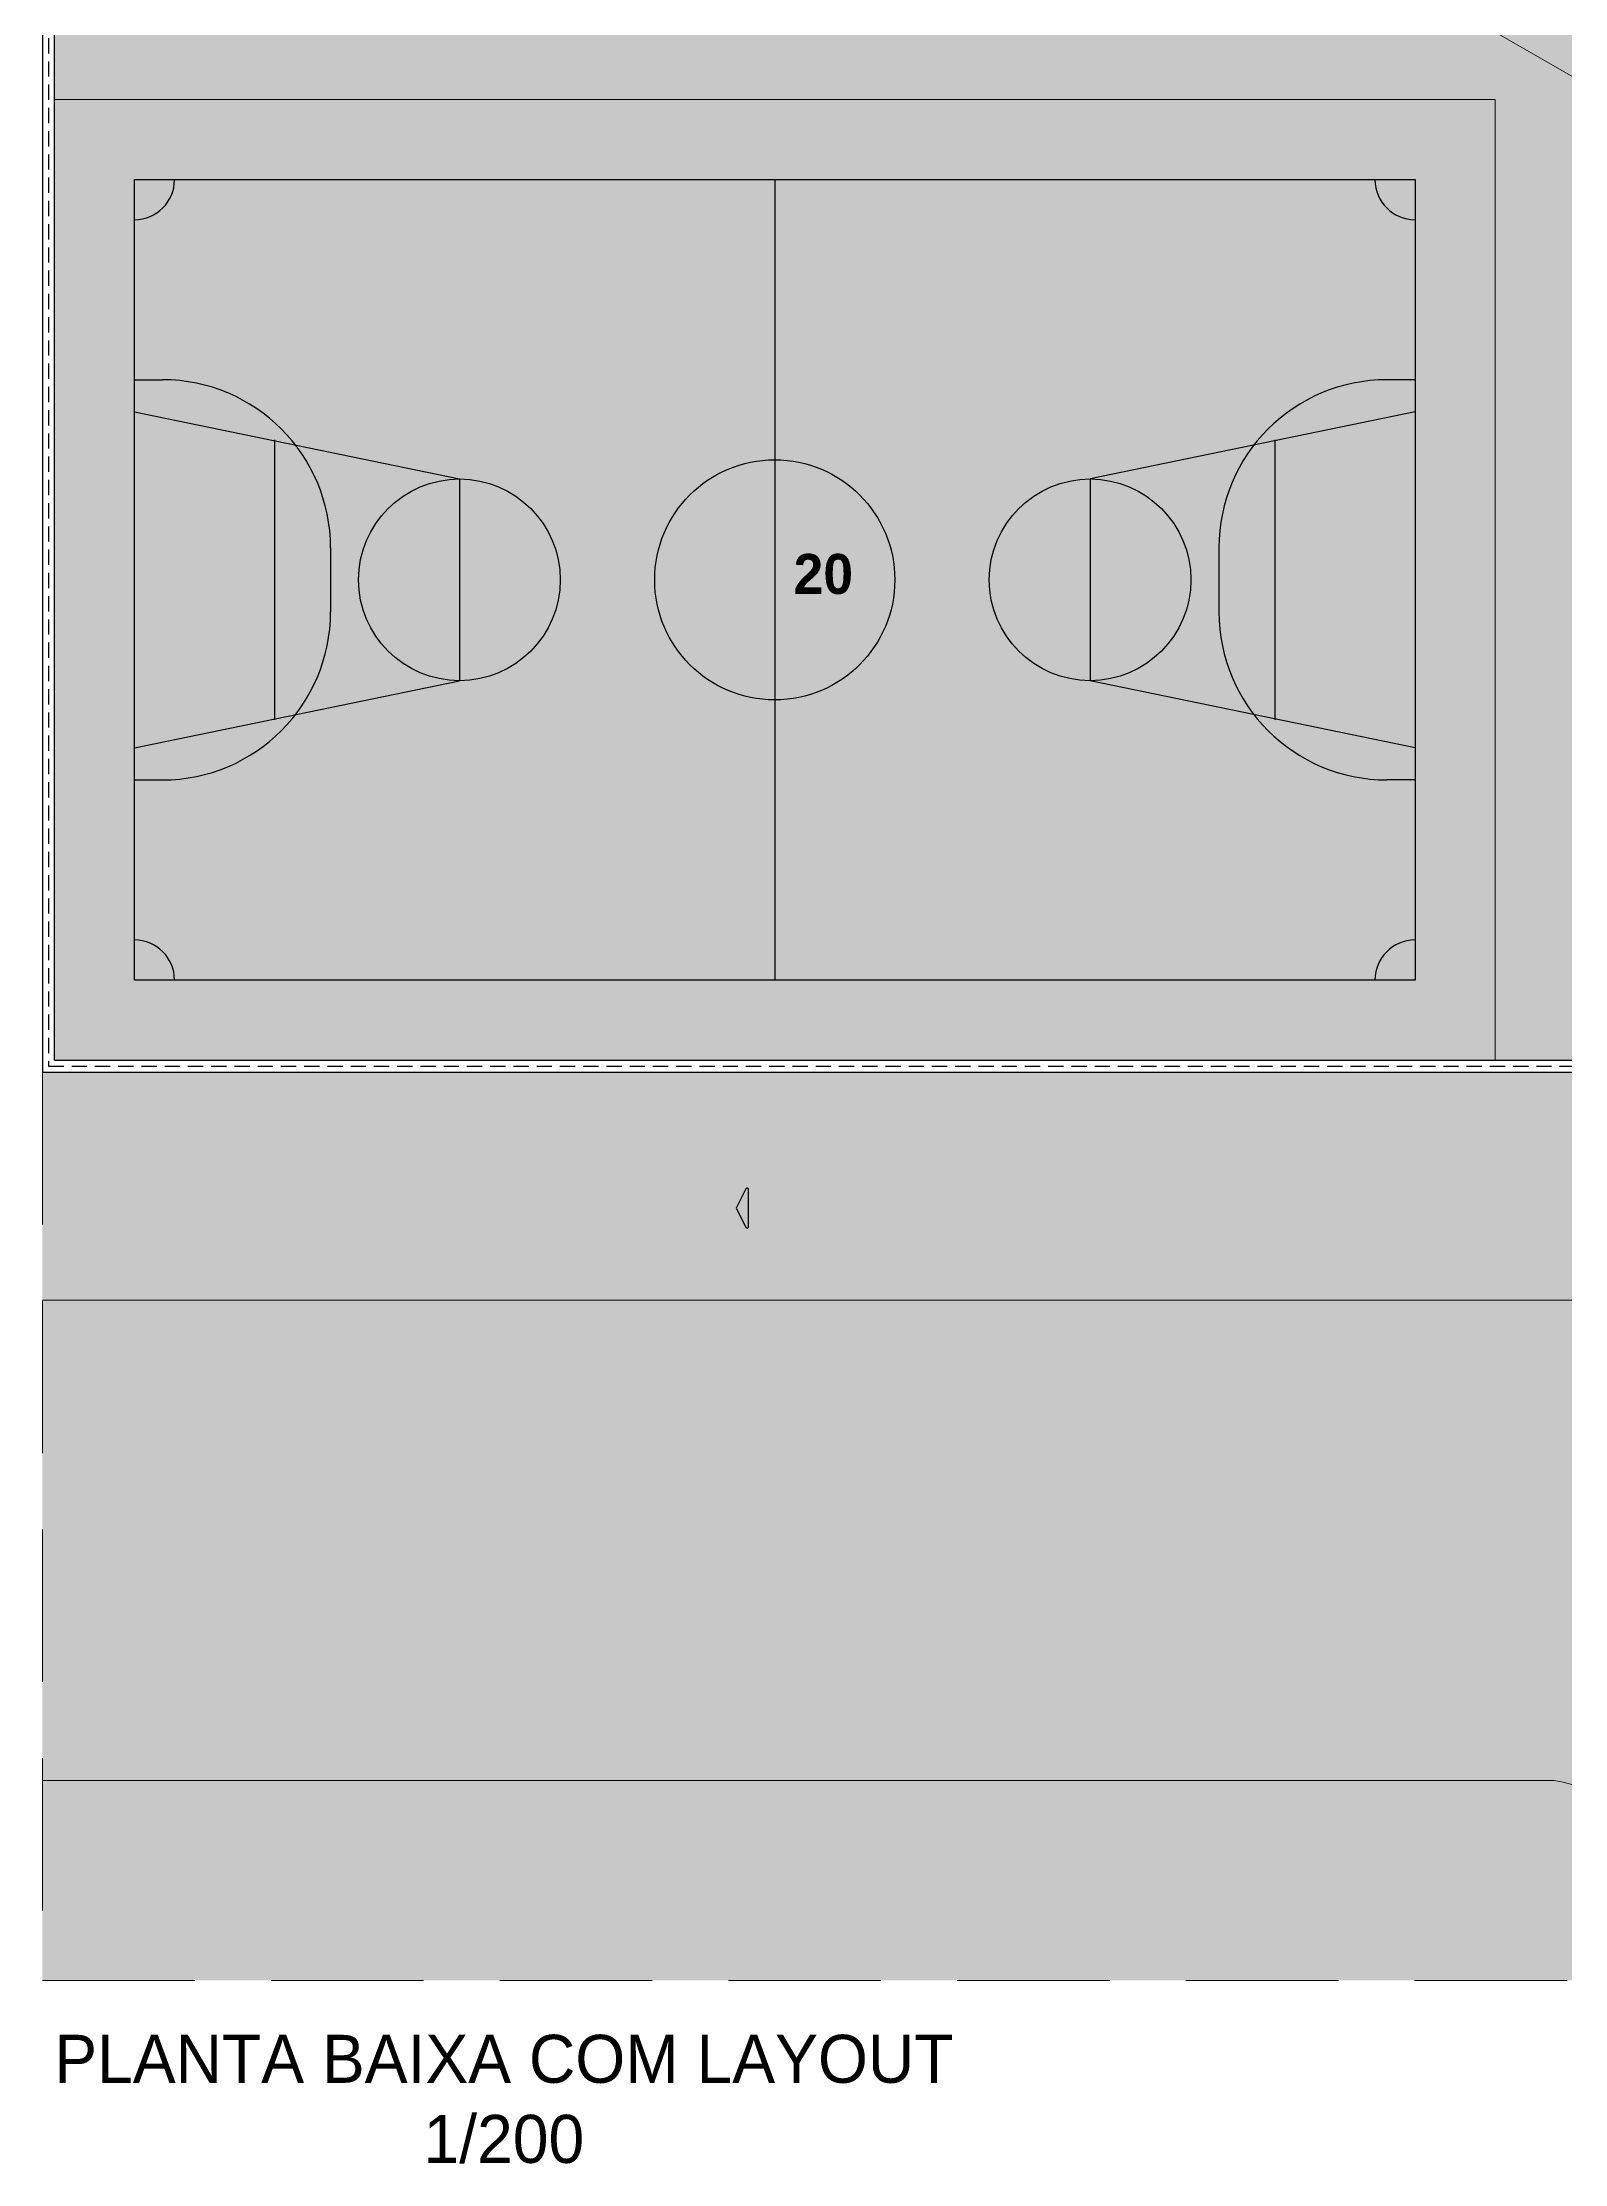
# Model space of a CAD drawing. Header units: feet. Extents: x 1734 to 1931, y 883 to 1088.
# Drawn here: x 1736.29 to 1755.31, y 1032.54 to 1059.04 of the extents above; entities that cross this region are included whole.
import ezdxf

# ---------------------------------------------------------------- set-up
doc = ezdxf.new("R2010")
doc.units = ezdxf.units.FT
doc.header["$LTSCALE"] = 0.3
doc.header["$MEASUREMENT"] = 0
doc.linetypes.add('DASHED2', pattern=[0.375, 0.25, -0.125])
doc.linetypes.add('HIDDEN', pattern=[9.525, 6.35, -3.175])
doc.layers.get('0').update_dxf_attribs({"linetype": 'CONTINUOUS'})
for name, color, linetype in [('1', 1, 'CONTINUOUS'), ('3', 3, 'CONTINUOUS'), ('4', 4, 'CONTINUOUS'), ('demolição', 140, 'DASHED2'), ('LOTE', 5, 'CONTINUOUS'), ('projecao', 8, 'HIDDEN'), ('Texto', 44, 'CONTINUOUS')]:
    doc.layers.add(name, color=color, linetype=linetype)
doc.styles.add('style1', font='GOTHIC.TTF')

msp = doc.modelspace()

# ---------------------------------------------------------------- hatches: boundary and pattern name
at = {"linetype": 'Continuous', "true_color": 0xbdcb95}
msp.add_hatch(color=253, dxfattribs=at).paths.add_polyline_path([(1752.906, 1060.056, 0.131652), (1751.906, 1060.324), (1739.942, 1060.324, -0.414214), (1736.442, 1063.824), (1736.442, 1058.324), (1754.442, 1058.324), (1754.442, 1046.324), (1755.442, 1046.324), (1755.442, 1058.476), (1763.715, 1053.7, 0.243495), (1761.442, 1048.324), (1761.442, 1046.324), (1768.442, 1046.324), (1768.442, 1034.824), (1772.942, 1034.824, -0.414214), (1769.442, 1038.324), (1769.442, 1049.354, 0.267949), (1768.442, 1051.086), (1763.809, 1053.761), (1755.442, 1058.592)])
at = {"true_color": 0x4c7b3d}
for points in [[(1754.442, 1058.324), (1736.442, 1058.324), (1736.442, 1046.324), (1754.442, 1046.324)], [(1755.18, 1037.324), (1736.292, 1037.324), (1736.292, 1034.824), (1757.261, 1034.824, 0.361741)]]:
    msp.add_hatch(color=87, dxfattribs=at).paths.add_polyline_path(points)
at = {"layer": '1'}
h = msp.add_hatch(color=4, dxfattribs=at)
h.dxf.hatch_style = 2
h.paths.add_polyline_path([(1745.081, 1044.234, 0.791418), (1745.116, 1044.242), (1745.116, 1044.707, 0.791418), (1745.081, 1044.715), (1744.961, 1044.475)])
at = {"layer": 'demolição', "linetype": 'Continuous'}
h = msp.add_hatch(color=255, dxfattribs=at)
h.dxf.hatch_style = 1
h.paths.add_polyline_path([(1793.442, 1082.824, 0.414214), (1789.942, 1086.324), (1739.942, 1086.324, 0.414214), (1736.442, 1082.824), (1736.442, 1063.824, 0.414214), (1739.942, 1060.324), (1751.906, 1060.324, -0.131652), (1752.906, 1060.056), (1755.442, 1058.592), (1763.809, 1053.761), (1768.442, 1051.086, -0.267949), (1769.442, 1049.354), (1769.442, 1038.324, 0.414214), (1772.942, 1034.824), (1789.942, 1034.824, 0.414214), (1793.442, 1038.324)])
h.paths.add_polyline_path([(1755.442, 1060.324), (1753.656, 1061.355, 0.131652), (1751.906, 1061.824), (1739.942, 1061.824, -0.414214), (1737.942, 1063.824), (1737.942, 1082.824, -0.414214), (1739.942, 1084.824), (1789.942, 1084.824, -0.414214), (1791.942, 1082.824), (1791.942, 1038.324, -0.414214), (1789.942, 1036.324), (1772.942, 1036.324, -0.414214), (1770.942, 1038.324), (1770.942, 1049.354, 0.267949), (1769.192, 1052.385), (1765.294, 1054.635)], flags=16)
h = msp.add_hatch(color=255, dxfattribs=at)
h.dxf.hatch_style = 1
h.paths.add_polyline_path([(1761.442, 1045.529), (1761.442, 1046.174), (1761.442, 1046.324), (1757.942, 1046.324), (1757.942, 1046.174), (1757.142, 1046.174), (1757.142, 1046.324), (1755.942, 1046.324), (1755.942, 1046.174), (1736.292, 1046.174), (1736.292, 1043.324), (1758.187, 1043.324, -0.381321), (1765.441, 1034.824), (1768.292, 1034.824, 0.307445)])
h = msp.add_hatch(color=251, dxfattribs=at)
h.dxf.hatch_style = 1
h.paths.add_polyline_path([(1758.187, 1043.324), (1736.292, 1043.324), (1736.292, 1037.324), (1755.18, 1037.324, -0.361741), (1757.261, 1034.824), (1765.441, 1034.824, 0.381321)])

# ---------------------------------------------------------------- linework, layer by layer
at = {"layer": '1', "linetype": 'Continuous', "lineweight": 9}
msp.add_line((1752.906, 1060.056), (1755.442, 1058.592), dxfattribs=at)
at = {"layer": '1', "linetype": 'Continuous', "lineweight": 15}
msp.add_lwpolyline([(1736.442, 1058.324), (1754.442, 1058.324), (1754.442, 1046.324)], dxfattribs=at)
at = {"layer": '3'}
for points in [[(1780.442, 1086.474), (1736.292, 1086.474), (1736.292, 1046.174), (1755.942, 1046.174)], [(1736.442, 1046.324), (1736.442, 1086.324)], [(1736.442, 1046.324), (1755.942, 1046.324)], [(1736.442, 1046.324), (1755.942, 1046.324)], [(1736.442, 1046.324), (1755.942, 1046.324)]]:
    msp.add_lwpolyline(points, dxfattribs=at)
at = {"layer": '4', "linetype": 'Continuous'}
msp.add_lwpolyline([(1745.116, 1044.242), (1745.116, 1044.707, 0.791418), (1745.081, 1044.715), (1744.961, 1044.475), (1745.081, 1044.234, 0.791418)], format="xyb", close=True, dxfattribs=at)
at = {"layer": 'demolição', "color": 255, "linetype": 'Continuous'}
for p, q in [((1745.442, 1057.324), (1745.442, 1047.324)), ((1737.442, 1054.824), (1737.792, 1054.824)), ((1753.442, 1054.824), (1753.092, 1054.824)), ((1737.442, 1054.424), (1741.502, 1053.584)), ((1753.442, 1054.424), (1749.382, 1053.584)), ((1739.192, 1054.074), (1739.192, 1050.574)), ((1751.692, 1054.074), (1751.692, 1050.574)), ((1741.502, 1053.584), (1741.502, 1051.064)), ((1749.382, 1053.584), (1749.382, 1051.064)), ((1739.892, 1052.724), (1739.892, 1051.924)), ((1750.992, 1052.724), (1750.992, 1051.924)), ((1737.442, 1050.224), (1741.502, 1051.064)), ((1753.442, 1050.224), (1749.382, 1051.064)), ((1737.442, 1049.824), (1737.792, 1049.824)), ((1753.442, 1049.824), (1753.092, 1049.824))]:
    msp.add_line(p, q, dxfattribs=at)
msp.add_lwpolyline([(1753.442, 1057.324), (1753.442, 1047.324), (1737.442, 1047.324), (1737.442, 1057.324)], close=True, dxfattribs=at)
for centre, radius in [((1745.442, 1052.324), 1.5), ((1741.502, 1052.324), 1.26), ((1749.382, 1052.324), 1.26)]:
    msp.add_circle(centre, radius, dxfattribs=at)
for centre, radius, start, end in [((1737.442, 1057.324), 0.5, 270, 0), ((1753.442, 1057.324), 0.5, 180, 270), ((1737.792, 1052.724), 2.1, 0, 90), ((1753.092, 1052.724), 2.1, 90, 180), ((1737.792, 1051.924), 2.1, 270, 0), ((1753.092, 1051.924), 2.1, 180, 270), ((1737.442, 1047.324), 0.5, 0, 90), ((1753.442, 1047.324), 0.5, 90, 180)]:
    msp.add_arc(centre, radius, start, end, dxfattribs=at)
at = {"layer": 'LOTE', "color": 1, "linetype": 'HIDDEN', "lineweight": 15}
msp.add_lwpolyline([(1736.292, 1046.174), (1736.292, 1034.824), (1768.292, 1034.824)], dxfattribs=at)
at = {"layer": 'LOTE', "color": 1, "linetype": 'Continuous', "lineweight": 9}
for points in [[(1736.292, 1043.324), (1758.187, 1043.324)], [(1736.292, 1037.324), (1755.18, 1037.324)]]:
    msp.add_lwpolyline(points, dxfattribs=at)
msp.add_arc((1754.719, 1034.824), 2.542, 0, 79.5485, dxfattribs=at)
at = {"layer": 'projecao', "ltscale": 0.1}
msp.add_lwpolyline([(1755.942, 1046.249), (1768.367, 1046.249), (1768.367, 1034.749), (1793.517, 1034.749), (1793.517, 1086.399), (1736.367, 1086.399), (1736.367, 1046.249), (1755.942, 1046.249)], dxfattribs=at)

# ---------------------------------------------------------------- texts
at = {"layer": 'Texto', "char_height": 0.1, "attachment_point": 1, "style": 'style1'}
for s, insert, width in [('\\pxqc;\\P{\\fCentury Gothic|b1|i0|c0|p34;\\P\\H5x;\\C12;20}', (1745.046, 1052.981), 2.00603), ('\\pxqc;\\P\\P{\\H6x;PLANTA BAIXA COM LAYOUT \\P1/200}', (1735.702, 1034.478), 12.71133)]:
    msp.add_mtext(s, dxfattribs=dict(at, insert=insert, width=width))

doc.saveas('drawing.dxf')
